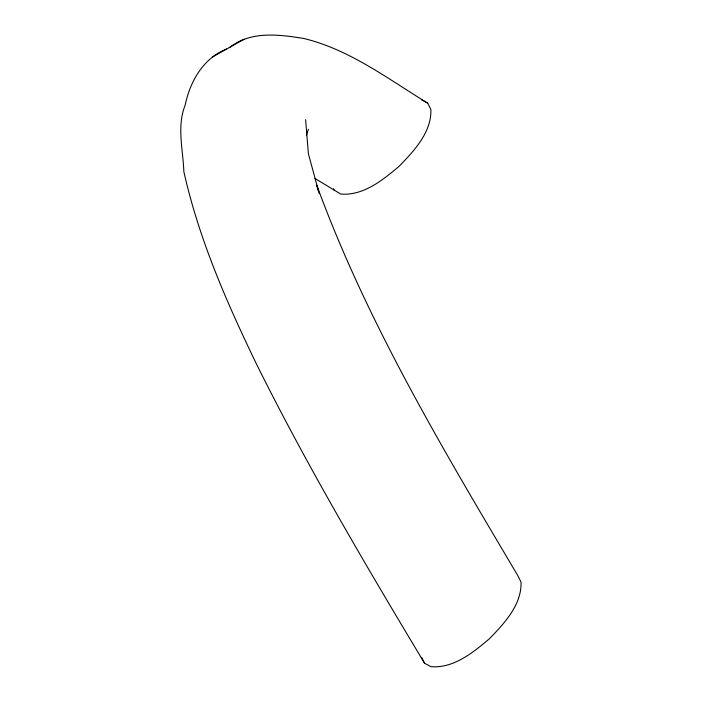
<?xml version="1.0" encoding="UTF-8"?>
<svg xmlns="http://www.w3.org/2000/svg" width="702" height="702" viewBox="0 0 702 702"><rect width="100%" height="100%" fill="white"/><g stroke="black" fill="none" stroke-linecap="round" stroke-linejoin="round"><path stroke-width="1.05" d="M306.388 135.46L308.371 129.291M226.57 49.035C203.176 58.292 190.11 81.441 185.188 105.054C176.641 126.378 183.064 149.465 183.827 171.534C198.806 238.662 226.456 301.842 256.23 363.548C307.204 466.242 365.584 564.961 424.534 663.206L430.888 666.663C453.738 668.506 473.192 652.491 489.592 638.574C504.387 623.227 521.7 604.966 521.051 582.177L517.883 575.745C443.331 449.798 367.243 323.192 316.786 185.231M230.01 47.183C251.263 30.774 279.063 34.521 303.712 38.461C349.728 49.561 388.039 78.957 427.729 103.15L430.896 109.582C431.546 132.371 414.241 150.632 399.438 165.979C383.038 179.887 363.583 195.911 340.733 194.059L314.935 178.431M212.373 57.029L244.191 39.198M421.375 99.693L427.729 103.15M333.476 188.768L334.38 190.611M421.823 657.695L424.534 663.206M317.085 186.276L318.568 191.506M319.217 193.594L308.389 153.773L305.624 119.656"/></g></svg>
